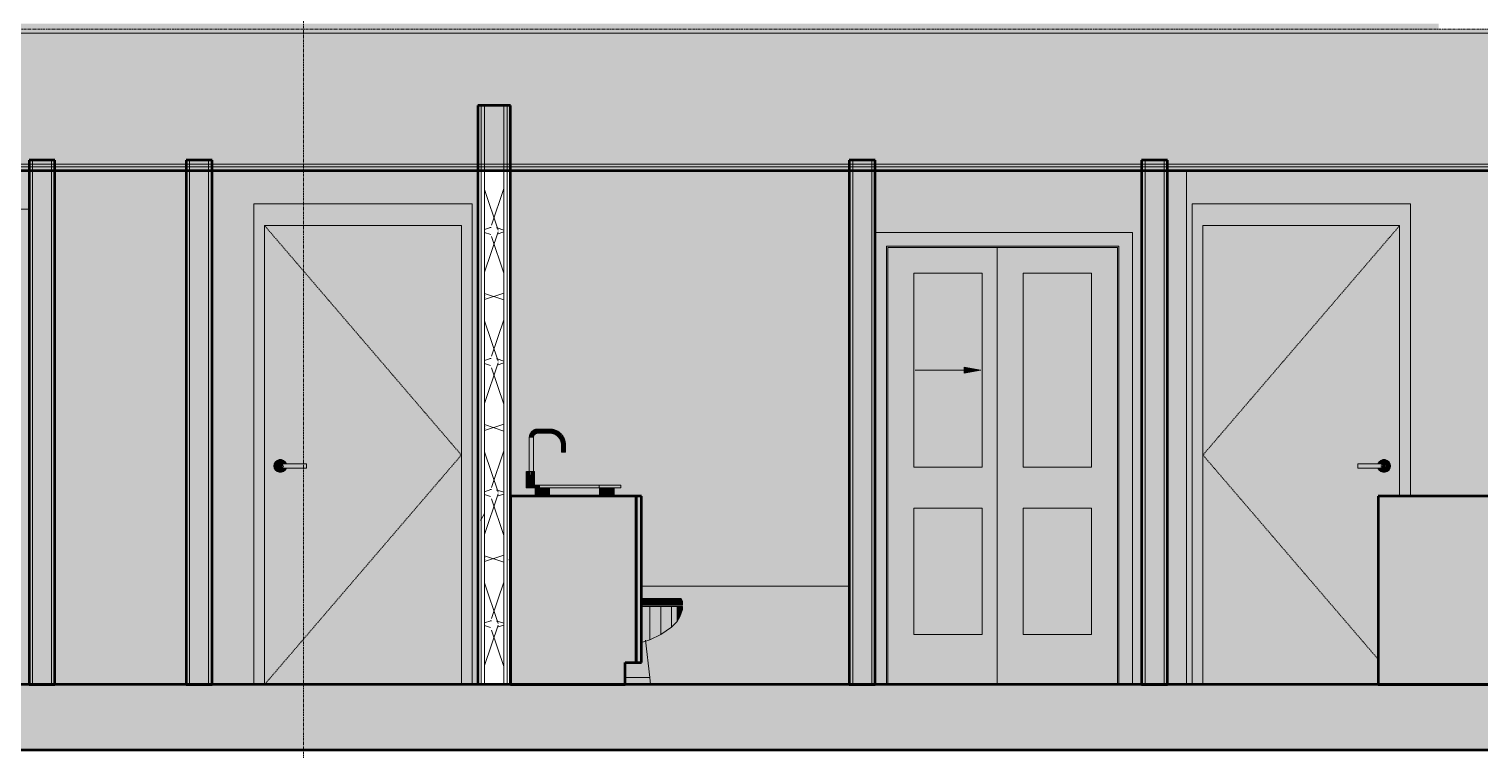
# Model space of a CAD drawing. Header units: inches. Extents: x 9566 to 17067, y -226 to 532.
# Drawn here: x 15536.8 to 15802.4, y -12 to 120 of the extents above; entities that cross this region are included whole.
import ezdxf

# ---------------------------------------------------------------- set-up
doc = ezdxf.new("R2010")
doc.units = ezdxf.units.IN
doc.header["$MEASUREMENT"] = 0
doc.linetypes.add('Dash 1_16_', pattern=[0.125, 0.0625, -0.0625])
doc.linetypes.add('Grid Line 1_2_', pattern=[0.875, 0.5, -0.125, 0.125, -0.125])
for name, color, linetype, lineweight in [('0-2', 7, 'Continuous', 9), ('0-3', 130, 'Continuous', 5), ('A-AREA-PATT-1', 41, 'Continuous', 9), ('A-AREA-PATT-3', 254, 'Continuous', 9), ('A-DETL-GENF-1', 92, 'Continuous', 13), ('A-DETL-GENF-2', 7, 'Continuous', 9), ('A-DOOR', 31, 'Continuous', 13), ('A-DOOR-1', 55, 'Continuous', 13), ('A-DOOR-2', 7, 'Dash 1_16_', 9), ('A-DOOR-5', 45, 'Continuous', 13), ('A-DOOR-6', 7, 'Continuous', 9), ('A-DOOR-7', 31, 'Dash 1_16_', 9), ('A-DOOR-8', 31, 'Continuous', 9), ('A-DOOR-FRAM', 31, 'Continuous', 9), ('A-DOOR-FRAM-1', 55, 'Continuous', 13), ('A-DOOR-FRAM-2', 7, 'Continuous', 9), ('A-DOOR-FRAM-5', 45, 'Continuous', 13), ('A-DOOR-FRAM-6', 31, 'Continuous', 13), ('A-FLOR-1', 192, 'Continuous', 5), ('A-FLOR-2', 192, 'Continuous', 50), ('A-FLOR-LEVL-1', 51, 'Grid Line 1_2_', 9), ('A-FLOR-MCUT', 51, 'Continuous', 13), ('A-FLOR-PATT-1', 8, 'Continuous', 9), ('A-WALL', 113, 'Continuous', 13), ('A-WALL-1', 250, 'Continuous', 50), ('A-WALL-2', 10, 'Continuous', 13), ('A-WALL-PATT-1', 111, 'Continuous', 9), ('I-WALL', 2, 'Continuous', 13), ('I-WALL-2', 2, 'Continuous', 50), ('P-SANR-FIXT-2', 7, 'Continuous', 9), ('P-SANR-FIXT-3', 9, 'Continuous', 9), ('P-SANR-FIXT-4', 50, 'Continuous', 9), ('P-SANR-FIXT-5', 37, 'Continuous', 9), ('Q-CASE-1', 9, 'Continuous', 9), ('Q-CASE-3', 250, 'Continuous', 50), ('S-GRID-1', 1, 'Grid Line 1_2_', 9)]:
    doc.layers.add(name, color=color, linetype=linetype, lineweight=lineweight)
pattern_1 = [(0, (16029.952, 59.024), (38.4, 9.6), [1.584, -27.216, 1.584, -27.216, -153.6]), (0, (16029.952, 59.024), (38.4, 9.6), [-57.6, 1.584, -56.016, 1.584, -27.216, -67.2]), (0, (16029.952, 59.024), (38.4, 9.6), [-144, 1.584, -17.616, 1.584, -46.416]), (120, (16044.352, 63.824), (-27.513844, 28.455376), [1.584, -27.216, 1.584, -27.216, -153.6]), (120, (16044.352, 63.824), (-27.513844, 28.455376), [-57.6, 1.584, -56.016, 1.584, -27.216, -67.2]), (120, (16044.352, 63.824), (-27.513844, 28.455376), [-144, 1.584, -17.616, 1.584, -46.416]), (240, (16049.152, 83.024), (-10.886156, -38.055376), [1.584, -27.216, 1.584, -27.216, -153.6]), (240, (16049.152, 83.024), (-10.886156, -38.055376), [-57.6, 1.584, -56.016, 1.584, -27.216, -67.2]), (240, (16049.152, 83.024), (-10.886156, -38.055376), [-144, 1.584, -17.616, 1.584, -46.416])]
pattern_2 = [(50, (16029.952, 59.024), (34.4287, -3.012), [3.6, -39.6]), (355, (16029.952, 59.024), (-6.6596, 36.1048), [2.88, -31.68]), (100.451, (16032.82, 58.773), (27.7688, 33.0931), [3.06, -33.655]), (46.184, (16029.95, 68.624), (51.2275, -7.9453), [5.4, -59.4]), (96.636, (16034.22, 67.96), (44.8632, 46.7577), [4.589, -50.482]), (351.184, (16029.95, 68.624), (44.8642, 46.7574), [4.32, -47.52]), (21, (16034.752, 66.224), (28.65176, -19.32573), [3.6, -39.6]), (326, (16034.752, 66.224), (11.6793, 34.8066), [2.88, -31.68]), (71.451, (16037.14, 64.614), (40.331, 15.4813), [3.06, -33.655]), (37.5, (16029.952, 59.024), (0.58311, 15.97898), [1.584, -29.712, 1.584, -30.576, -31.8]), (37.5, (16029.952, 59.024), (0.58311, 15.97898), [-63.456, 1.584, -30.216]), (7.5, (16029.952, 59.024), (12.6269, 18.9321), [1.584, -16.752, 1.584, -28.992, -12.12]), (7.5, (16029.952, 59.024), (12.6269, 18.9321), [-48.912, 1.584, -10.536]), (327.5, (16019.248, 59.024), (25.62299, -1.0828), [1.584, -10.416, 1.584, -35.856, -49.68]), (327.5, (16019.248, 59.024), (25.62299, -1.0828), [-49.44, 1.584, -48.096]), (317.5, (16014.448, 59.024), (27.99243, 4.80496), [1.584, -14.016, 1.584, -23.28, -35.28]), (317.5, (16014.448, 59.024), (27.99243, 4.80496), [-40.464, 1.584, -33.696])]
pattern_3 = [(161.57, (16030.552, 59.624), (-4.8003375, -0.0004146), [0, -34.152, 3.792, 0]), (18.43, (16029.352, 59.624), (-4.8003375, 0.0004146), [0, -34.152, 3.792, 0]), (108.43, (16030.552, 59.624), (2.3991322, -12.001051), [11.382, -26.562]), (71.57, (16029.352, 59.624), (2.3991322, 12.001051), [11.382, -26.562])]

# ---------------------------------------------------------------- blocks, each defined once
blk = doc.blocks.new('FOLDING_SLIDING CLOSET - 42_ x 80_-1372874-BUILDING SECTION - NORTH_SOUTH - LOOKING WEST')
at = {"layer": 'A-DETL-GENF-1'}
blk.add_hatch(color=256, dxfattribs=at).paths.add_polyline_path([(2935.17, 57), (2938.19, 57.53), (2935.17, 58.06)], flags=0)
at = {"layer": 'A-DOOR-5'}
blk.add_hatch(color=256, dxfattribs=at).paths.add_polyline_path([(2918.87, 0), (2920.94, 0), (2920.94, 80.25), (2963.44, 80.25), (2963.44, 0), (2965.94, 0), (2965.94, 82.75), (2918.87, 82.75), (2918.87, 9.05)], flags=0)
h = blk.add_hatch(color=256, dxfattribs=at)
h.paths.add_polyline_path([(2921.19, 0), (2941.19, 0), (2941.19, 80), (2921.19, 80), (2921.19, 9.05)], flags=0)
h.paths.add_polyline_path([(2925.94, 9.12), (2925.94, 32.25), (2938.44, 32.25), (2938.44, 9.12), (2933.33, 9.12)], flags=0)
h.paths.add_polyline_path([(2933.33, 39.75), (2925.94, 39.75), (2925.94, 75.31), (2938.44, 75.31), (2938.44, 39.75), (2937.73, 39.75)], flags=0)
h = blk.add_hatch(color=256, dxfattribs=at)
h.paths.add_polyline_path([(2958.44, 0), (2963.19, 0), (2963.19, 80), (2941.19, 80), (2941.19, 0), (2945.94, 0)], flags=0)
h.paths.add_polyline_path([(2949.55, 9.12), (2945.94, 9.12), (2945.94, 32.25), (2958.44, 32.25), (2958.44, 9.12), (2954.82, 9.12)], flags=0)
h.paths.add_polyline_path([(2957.33, 39.75), (2945.94, 39.75), (2945.94, 75.31), (2958.44, 75.31), (2958.44, 39.75)], flags=0)
h = blk.add_hatch(color=256, dxfattribs=at)
h.paths.add_polyline_path([(2934.82, 9.12), (2938.44, 9.12), (2938.44, 32.25), (2925.94, 32.25), (2925.94, 9.12), (2933.33, 9.12)], flags=0)
h.paths.add_polyline_path([(2927.04, 39.75), (2938.44, 39.75), (2938.44, 75.31), (2925.94, 75.31), (2925.94, 39.75)], flags=0)
h.paths.add_polyline_path([(2935.17, 57), (2935.17, 58.06), (2938.19, 57.53)], flags=0)
h = blk.add_hatch(color=256, dxfattribs=at)
h.paths.add_polyline_path([(2958.44, 9.12), (2958.44, 32.25), (2945.94, 32.25), (2945.94, 9.12), (2954.82, 9.12)], flags=0)
h.paths.add_polyline_path([(2947.04, 39.75), (2958.44, 39.75), (2958.44, 75.31), (2945.94, 75.31), (2945.94, 39.75)], flags=0)
at = {"layer": 'A-DOOR-FRAM-5'}
blk.add_hatch(color=256, dxfattribs=at).paths.add_polyline_path([(2920.94, 0), (2921.19, 0), (2921.19, 80), (2963.19, 80), (2963.19, 0), (2963.44, 0), (2963.44, 80.25), (2920.94, 80.25), (2920.94, 9.05)], flags=0)
at = {"layer": 'A-DETL-GENF-2'}
for p, q in [((2926.19, 57.53), (2938.19, 57.53)), ((2935.17, 58.06), (2938.19, 57.53)), ((2935.17, 57), (2935.17, 58.06)), ((2938.19, 57.53), (2935.17, 57))]:
    blk.add_line(p, q, dxfattribs=at)
at = {"layer": 'A-DOOR-6'}
for p, q in [((2965.94, 82.75), (2918.87, 82.75)), ((2965.94, 0), (2965.94, 82.75)), ((2920.94, 80.25), (2920.94, 0)), ((2920.94, 80.25), (2963.44, 80.25)), ((2963.19, 80), (2941.19, 80)), ((2941.19, 80), (2941.19, 0)), ((2963.19, 0), (2963.19, 80)), ((2963.44, 80.25), (2963.44, 0)), ((2925.94, 39.75), (2925.94, 75.31)), ((2925.94, 75.31), (2938.44, 75.31)), ((2938.44, 75.31), (2938.44, 39.75)), ((2945.94, 39.75), (2945.94, 75.31)), ((2945.94, 75.31), (2958.44, 75.31)), ((2958.44, 75.31), (2958.44, 39.75)), ((2938.44, 39.75), (2925.94, 39.75)), ((2958.44, 39.75), (2945.94, 39.75)), ((2925.94, 9.12), (2925.94, 32.25)), ((2925.94, 32.25), (2938.44, 32.25)), ((2938.44, 32.25), (2938.44, 9.12)), ((2945.94, 9.12), (2945.94, 32.25)), ((2945.94, 32.25), (2958.44, 32.25)), ((2958.44, 32.25), (2958.44, 9.12)), ((2938.44, 9.12), (2925.94, 9.12)), ((2958.44, 9.12), (2945.94, 9.12))]:
    blk.add_line(p, q, dxfattribs=at)
at = {"layer": 'A-DOOR-FRAM-2'}
for p, q in [((2921.19, 80), (2921.19, 0)), ((2921.19, 80), (2963.19, 80)), ((2963.19, 80), (2963.19, 0))]:
    blk.add_line(p, q, dxfattribs=at)
blk = doc.blocks.new('OD_CW_Base Cabinet - OD_CW_Base Cabinet-1435716-BUILDING SECTION - NORTH_SOUTH - LOOKING WEST')
at = {"layer": 'Q-CASE-1'}
blk.add_hatch(color=256, dxfattribs=at).paths.add_polyline_path([(3010.9, 0), (3034.9, 0), (3034.9, 32.5), (3058.9, 32.5), (3058.9, 0), (3134.12, 0), (3134.12, 34.5), (3010.9, 34.5), (3010.9, 9.05)], flags=0)
at = {"layer": 'Q-CASE-3'}
for p, q in [((3010.9, 34.5), (3010.9, 0)), ((3134.12, 34.5), (3010.9, 34.5)), ((3134.12, 0), (3134.12, 34.5)), ((3010.9, 0), (3034.9, 0)), ((3058.9, 0), (3134.12, 0))]:
    blk.add_line(p, q, dxfattribs=at)
blk = doc.blocks.new('M_Sink Vanity-Square - 500 x 440mm-1372835-BUILDING SECTION - NORTH_SOUTH - LOOKING WEST')
at = {"layer": 'P-SANR-FIXT-4'}
for points in [[(2855, 36), (2857.5, 36), (2857.5, 36.5), (2855, 36.5)], [(2857.02, 34.5), (2859.37, 34.5), (2859.37, 36), (2856.62, 36), (2856.62, 34.5), (2857, 34.5)], [(2859.37, 36), (2868.32, 36), (2868.32, 36.5), (2857.5, 36.5), (2857.5, 36)], [(2859.37, 34.5), (2868.32, 34.5), (2868.32, 36), (2859.37, 36)], [(2870.36, 36), (2872.32, 36), (2872.32, 36.5), (2868.32, 36.5), (2868.32, 36), (2870.27, 36)], [(2870.51, 34.5), (2871.07, 34.5), (2871.07, 36), (2868.32, 36), (2868.32, 34.5), (2870.47, 34.5)]]:
    blk.add_hatch(color=256, dxfattribs=at).paths.add_polyline_path(points, flags=0)
at = {"layer": 'P-SANR-FIXT-5'}
for points in [[(2855.56, 39), (2856.31, 39), (2856.26, 45.19), (2855.56, 45.19), (2855.56, 44.37)], [(2856.02, 45.19), (2856.27, 45.19), (2856.57, 45.74), (2856.72, 45.89), (2857.12, 46.04), (2857.12, 46.71), (2856.53, 46.59), (2856.27, 46.47), (2855.75, 45.89), (2855.61, 45.19), (2855.94, 45.19)], [(2857.12, 46), (2859.31, 46.04), (2859.31, 46.75), (2857.12, 46.71), (2857.12, 46.04)], [(2861.44, 43.87), (2862.19, 43.87), (2861.97, 44.98), (2861.23, 45.98), (2860.41, 46.53), (2859.31, 46.71), (2859.31, 46), (2860.22, 45.78), (2860.89, 45.27), (2861.3, 44.58), (2861.42, 43.95)], [(2861.73, 42.5), (2862.19, 42.5), (2862.15, 43.87), (2861.44, 43.87), (2861.47, 42.5), (2861.58, 42.5)], [(2855.75, 36.99), (2855.7, 39), (2855.02, 39), (2855.05, 36.99), (2855.7, 36.99)], [(2855.94, 36.99), (2856.5, 36.99), (2856.45, 39), (2855.75, 39), (2855.75, 36.99), (2855.92, 36.99)], [(2856.02, 36.5), (2856.5, 36.5), (2856.45, 36.99), (2855, 36.99), (2855.05, 36.5), (2855.95, 36.5)]]:
    blk.add_hatch(color=256, dxfattribs=at).paths.add_polyline_path(points, flags=0)
at = {"layer": 'P-SANR-FIXT-2'}
for p, q in [((2855.56, 45.19), (2855.56, 39)), ((2856.31, 39), (2856.31, 45.19)), ((2859.31, 46.75), (2857.12, 46.75)), ((2857.12, 46), (2859.31, 46)), ((2861.44, 43.87), (2861.44, 42.5)), ((2862.19, 42.5), (2861.44, 42.5)), ((2862.19, 42.5), (2862.19, 43.87)), ((2855, 39), (2855, 36.99)), ((2855, 39), (2855, 36.99)), ((2855.02, 39), (2855.02, 39)), ((2855.02, 39), (2855.75, 39)), ((2855.75, 39), (2856.48, 39)), ((2856.48, 39), (2856.48, 39)), ((2856.5, 36.99), (2856.5, 39)), ((2856.5, 36.99), (2856.5, 39)), ((2855, 36.99), (2855, 36.5)), ((2855, 36.99), (2856.5, 36.99)), ((2855, 36.5), (2855, 36)), ((2855, 36.5), (2857.5, 36.5)), ((2857.5, 36), (2855, 36)), ((2856.5, 36.5), (2856.5, 36.99)), ((2856.62, 36), (2856.62, 34.5)), ((2857.5, 36.5), (2868.32, 36.5)), ((2868.32, 36), (2857.5, 36)), ((2868.32, 36.5), (2872.32, 36.5)), ((2868.32, 36.5), (2868.32, 36)), ((2872.32, 36), (2868.32, 36)), ((2871.07, 34.5), (2871.07, 36)), ((2872.32, 36.5), (2872.32, 36))]:
    blk.add_line(p, q, dxfattribs=at)
at = {"layer": 'P-SANR-FIXT-2', "flags": 128}
for points in [[(2857.12, 46.75), (2857.06, 46.75), (2857, 46.75), (2856.94, 46.74), (2856.87, 46.73), (2856.81, 46.72), (2856.75, 46.71), (2856.69, 46.69), (2856.63, 46.67), (2856.57, 46.65), (2856.52, 46.63), (2856.46, 46.6), (2856.4, 46.57), (2856.35, 46.54), (2856.29, 46.51), (2856.24, 46.48), (2856.19, 46.44), (2856.14, 46.4), (2856.09, 46.36), (2856.05, 46.32), (2856, 46.28), (2855.96, 46.23), (2855.92, 46.18), (2855.88, 46.13), (2855.84, 46.08), (2855.81, 46.03), (2855.78, 45.98), (2855.75, 45.92), (2855.72, 45.87), (2855.69, 45.81), (2855.67, 45.75), (2855.65, 45.69), (2855.63, 45.64), (2855.61, 45.58), (2855.6, 45.51), (2855.58, 45.45), (2855.57, 45.39), (2855.57, 45.33), (2855.56, 45.27), (2855.56, 45.2), (2855.56, 45.19)], [(2856.31, 45.19), (2856.31, 45.22), (2856.31, 45.25), (2856.32, 45.28), (2856.32, 45.32), (2856.33, 45.35), (2856.33, 45.38), (2856.34, 45.41), (2856.35, 45.44), (2856.36, 45.47), (2856.38, 45.5), (2856.39, 45.53), (2856.4, 45.56), (2856.42, 45.59), (2856.44, 45.62), (2856.45, 45.65), (2856.47, 45.67), (2856.49, 45.7), (2856.51, 45.72), (2856.53, 45.75), (2856.56, 45.77), (2856.58, 45.79), (2856.61, 45.81), (2856.63, 45.83), (2856.66, 45.85), (2856.68, 45.87), (2856.71, 45.89), (2856.74, 45.9), (2856.77, 45.92), (2856.8, 45.93), (2856.83, 45.94), (2856.86, 45.96), (2856.89, 45.97), (2856.92, 45.97), (2856.95, 45.98), (2856.99, 45.99), (2857.02, 45.99), (2857.05, 46), (2857.08, 46), (2857.11, 46), (2857.12, 46)], [(2862.19, 43.87), (2862.18, 43.99), (2862.18, 44.1), (2862.17, 44.22), (2862.15, 44.33), (2862.13, 44.45), (2862.1, 44.56), (2862.07, 44.67), (2862.04, 44.78), (2862, 44.89), (2861.96, 44.99), (2861.91, 45.1), (2861.86, 45.2), (2861.81, 45.3), (2861.75, 45.4), (2861.68, 45.5), (2861.62, 45.59), (2861.55, 45.68), (2861.47, 45.77), (2861.4, 45.86), (2861.31, 45.94), (2861.23, 46.02), (2861.14, 46.09), (2861.05, 46.16), (2860.96, 46.23), (2860.86, 46.29), (2860.77, 46.35), (2860.67, 46.41), (2860.56, 46.46), (2860.46, 46.51), (2860.35, 46.55), (2860.25, 46.59), (2860.14, 46.63), (2860.02, 46.66), (2859.91, 46.69), (2859.8, 46.71), (2859.69, 46.73), (2859.57, 46.74), (2859.46, 46.75), (2859.34, 46.75), (2859.31, 46.75)], [(2859.31, 46), (2859.4, 46), (2859.48, 45.99), (2859.57, 45.98), (2859.65, 45.97), (2859.73, 45.96), (2859.82, 45.94), (2859.9, 45.92), (2859.98, 45.89), (2860.06, 45.86), (2860.14, 45.83), (2860.22, 45.8), (2860.29, 45.76), (2860.37, 45.72), (2860.44, 45.68), (2860.51, 45.63), (2860.58, 45.58), (2860.65, 45.53), (2860.71, 45.47), (2860.78, 45.42), (2860.84, 45.36), (2860.89, 45.29), (2860.95, 45.23), (2861, 45.16), (2861.05, 45.09), (2861.1, 45.02), (2861.14, 44.95), (2861.19, 44.88), (2861.22, 44.8), (2861.26, 44.72), (2861.29, 44.65), (2861.32, 44.57), (2861.35, 44.48), (2861.37, 44.4), (2861.39, 44.32), (2861.41, 44.24), (2861.42, 44.15), (2861.43, 44.07), (2861.43, 43.98), (2861.44, 43.9), (2861.44, 43.87)]]:
    blk.add_lwpolyline(points, dxfattribs=at)
blk = doc.blocks.new('Toilet-Domestic-3D - Toilet-Domestic-3D-1352612-BUILDING SECTION - NORTH_SOUTH - LOOKING WEST')
at = {"layer": 'P-SANR-FIXT-4'}
for points in [[(2877.6, 15.25), (2877.5, 15.75), (2876.12, 15.75), (2876.12, 15.25), (2877.5, 15.25)], [(2877.6, 14.5), (2877.6, 15.25), (2876.12, 15.25), (2876.12, 14.5), (2877.28, 14.5)], [(2876.81, 7.94), (2877.6, 8.25), (2877.6, 14.25), (2876.12, 14.25), (2876.12, 8.05), (2876.81, 7.96)], [(2879.6, 15.25), (2879.47, 15.75), (2877.5, 15.75), (2877.6, 15.25), (2879.47, 15.25)], [(2877.6, 14.5), (2879.6, 14.5), (2879.6, 15.25), (2877.6, 15.25), (2877.6, 14.73)], [(2877.6, 8.25), (2879.6, 9.17), (2879.6, 14.25), (2877.6, 14.25), (2877.6, 8.37)], [(2879.6, 15.25), (2881.6, 15.25), (2881.44, 15.75), (2879.47, 15.75), (2879.6, 15.25)], [(2881.17, 14.5), (2881.6, 14.5), (2881.6, 15.25), (2879.6, 15.25), (2879.6, 14.5)], [(2879.6, 9.17), (2881.6, 10.57), (2881.6, 14.25), (2879.6, 14.25), (2879.6, 9.45)], [(2881.6, 15.25), (2882.6, 15.25), (2882.4, 15.75), (2881.44, 15.75)], [(2882.6, 14.5), (2882.6, 15.25), (2881.6, 15.24), (2881.6, 14.5), (2882.33, 14.5)], [(2881.6, 10.57), (2882.6, 11.51), (2882.6, 14.25), (2881.6, 14.25), (2881.6, 10.86)], [(2883.1, 15.25), (2882.87, 15.75), (2882.4, 15.75), (2882.6, 15.25), (2882.87, 15.25)], [(2883.1, 14.5), (2883.1, 15.25), (2882.6, 15.24), (2882.6, 14.5)], [(2882.6, 11.51), (2883.1, 12.42), (2883.1, 14.25), (2882.6, 14.25), (2882.6, 11.61)], [(2883.6, 15.25), (2883.35, 15.75), (2882.87, 15.75), (2883.1, 15.25)], [(2883.6, 14.5), (2883.6, 15.25), (2883.1, 15.24), (2883.1, 14.5)], [(2883.1, 12.42), (2883.6, 13.9), (2883.6, 14.25), (2883.1, 14.25), (2883.1, 12.55)], [(2875.74, 1.25), (2877.6, 1.25), (2876.81, 7.96), (2876.57, 7.96), (2876.25, 8.03), (2876.12, 8.03), (2876.12, 4), (2873.12, 4), (2873.12, 1.25), (2875.04, 1.25)], [(2875.74, 0), (2877.74, 0), (2877.6, 1.25), (2873.12, 1.23), (2873.12, 0), (2875.51, 0)]]:
    blk.add_hatch(color=256, dxfattribs=at).paths.add_polyline_path(points, flags=0)
at = {"layer": 'P-SANR-FIXT-2'}
for p, q in [((2876.12, 15.75), (2877.5, 15.75)), ((2876.12, 15.25), (2877.6, 15.25)), ((2877.6, 15.24), (2876.12, 15.24)), ((2877.6, 14.5), (2876.12, 14.5)), ((2876.12, 14.25), (2877.6, 14.25)), ((2877.6, 15.25), (2877.5, 15.75)), ((2877.5, 15.75), (2879.47, 15.75)), ((2877.6, 15.25), (2879.6, 15.25)), ((2877.6, 14.5), (2877.6, 15.25)), ((2879.6, 15.24), (2877.6, 15.24)), ((2879.6, 14.5), (2877.6, 14.5)), ((2877.6, 14.25), (2879.6, 14.25)), ((2877.6, 8.25), (2877.6, 14.25)), ((2879.6, 15.25), (2879.47, 15.75)), ((2879.47, 15.75), (2881.44, 15.75)), ((2879.6, 15.25), (2881.6, 15.25)), ((2879.6, 14.5), (2879.6, 15.25)), ((2881.6, 15.24), (2879.6, 15.24)), ((2881.6, 14.5), (2879.6, 14.5)), ((2879.6, 14.25), (2881.6, 14.25)), ((2879.6, 9.17), (2879.6, 14.25)), ((2881.6, 15.25), (2881.44, 15.75)), ((2881.44, 15.75), (2882.4, 15.75)), ((2881.6, 15.25), (2882.6, 15.25)), ((2881.6, 14.5), (2881.6, 15.25)), ((2882.6, 15.24), (2881.6, 15.24)), ((2882.6, 14.5), (2881.6, 14.5)), ((2881.6, 14.25), (2882.6, 14.25)), ((2881.6, 10.57), (2881.6, 14.25)), ((2882.6, 15.25), (2882.4, 15.75)), ((2882.4, 15.75), (2882.87, 15.75)), ((2882.6, 15.25), (2883.1, 15.25)), ((2882.6, 14.5), (2882.6, 15.25)), ((2883.1, 15.24), (2882.6, 15.24)), ((2883.1, 14.5), (2882.6, 14.5)), ((2882.6, 14.25), (2883.1, 14.25)), ((2882.6, 11.51), (2882.6, 14.25)), ((2883.1, 15.24), (2882.87, 15.75)), ((2882.87, 15.75), (2883.35, 15.75)), ((2883.1, 15.25), (2883.6, 15.25)), ((2883.1, 14.5), (2883.1, 15.25)), ((2883.6, 15.24), (2883.1, 15.24)), ((2883.6, 14.5), (2883.1, 14.5)), ((2883.1, 14.25), (2883.6, 14.25)), ((2883.1, 12.42), (2883.1, 14.25)), ((2883.1, 12.38), (2883.6, 13.75)), ((2883.6, 15.24), (2883.35, 15.75)), ((2883.6, 14.5), (2883.6, 15.25)), ((2883.6, 13.75), (2883.6, 14.25)), ((2881.6, 10.51), (2882.6, 11.51)), ((2882.6, 11.51), (2883.1, 12.38)), ((2876.12, 7.65), (2877.6, 8.19)), ((2877.6, 1.25), (2876.85, 8.12)), ((2877.6, 8.19), (2879.6, 9.12)), ((2879.6, 9.12), (2881.6, 10.51)), ((2874.49, 1.25), (2873.12, 1.25)), ((2873.12, 1.25), (2874.49, 1.25)), ((2875.74, 1.25), (2874.49, 1.25)), ((2874.49, 1.25), (2875.74, 1.25)), ((2876.74, 1.25), (2875.74, 1.25)), ((2875.74, 1.25), (2876.74, 1.25)), ((2877.38, 1.25), (2876.74, 1.25)), ((2876.74, 1.25), (2877.38, 1.25)), ((2877.6, 1.25), (2877.38, 1.25)), ((2877.38, 1.25), (2877.6, 1.25)), ((2877.74, 0), (2877.6, 1.25))]:
    blk.add_line(p, q, dxfattribs=at)
blk = doc.blocks.new('OD_CW_Base Cabinet - OD_CW_Base Cabinet-1437159-BUILDING SECTION - NORTH_SOUTH - LOOKING WEST')
at = {"layer": 'Q-CASE-1'}
for points in [[(2852.12, 0), (2873.12, 0), (2873.12, 4), (2875.12, 4), (2875.12, 34.5), (2852.12, 34.5), (2852.12, 9.05)], [(2876.12, 4), (2876.12, 34.5), (2875.12, 34.5), (2875.12, 4)]]:
    blk.add_hatch(color=256, dxfattribs=at).paths.add_polyline_path(points, flags=0)
at = {"layer": 'Q-CASE-3'}
for p, q in [((2875.12, 34.5), (2852.12, 34.5)), ((2852.12, 34.5), (2852.12, 0)), ((2876.12, 34.5), (2875.12, 34.5)), ((2875.12, 34.5), (2875.12, 4)), ((2875.12, 4), (2875.12, 34.5)), ((2876.12, 4), (2876.12, 34.5)), ((2873.12, 0), (2873.12, 4)), ((2873.12, 4), (2875.12, 4)), ((2875.12, 4), (2876.12, 4)), ((2852.12, 0), (2873.12, 0))]:
    blk.add_line(p, q, dxfattribs=at)
blk = doc.blocks.new('Bath Tub - Maestro - 60_x30_-V58-BUILDING SECTION - NORTH_SOUTH - LOOKING WEST')
at = {"layer": 'P-SANR-FIXT-3'}
blk.add_hatch(color=256, dxfattribs=at).paths.add_polyline_path([(2882.33, 0), (2914.12, 0), (2914.12, 18), (2876.12, 18), (2876.12, 15.75), (2883.35, 15.75), (2883.6, 15.24), (2883.6, 14.5), (2876.12, 14.5), (2876.12, 14.25), (2883.6, 14.25), (2883.59, 13.73), (2883.04, 12.31), (2882.6, 11.51), (2881.32, 10.38), (2879.34, 9.05), (2876.81, 7.94), (2877.74, 0)], flags=0)
at = {"layer": 'P-SANR-FIXT-2'}
blk.add_line((2876.12, 18), (2914.12, 18), dxfattribs=at)
blk = doc.blocks.new('Single-Flush - 36_ x 84_-V59-BUILDING SECTION - NORTH_SOUTH - LOOKING WEST')
at = {"layer": 'A-DOOR-1'}
blk.add_hatch(color=256, dxfattribs=at).paths.add_polyline_path([(2739.99, 0), (2760.99, 0), (2760.99, 84), (2724.99, 84), (2724.99, 0), (2729.32, 0)], flags=0)
at = {"layer": 'A-DOOR-FRAM-1'}
blk.add_hatch(color=256, dxfattribs=at).paths.add_polyline_path([(2724.99, 0), (2724.99, 84), (2760.99, 84), (2760.99, 0), (2763.99, 0), (2763.99, 87), (2721.99, 87), (2721.99, 0)], flags=0)
at = {"layer": 'A-DOOR-2'}
for p in [(2724.99, 84), (2724.99, 0)]:
    blk.add_line(p, (2760.99, 42), dxfattribs=at)
at = {"layer": 'A-DOOR-FRAM-2'}
for p, q in [((2763.99, 87), (2721.99, 87)), ((2721.99, 87), (2721.99, 0)), ((2724.99, 0), (2724.99, 84)), ((2724.99, 84), (2760.99, 84)), ((2760.99, 84), (2760.99, 0))]:
    blk.add_line(p, q, dxfattribs=at)
blk = doc.blocks.new('1750 Ox - Unit Layouts_rvt-2-BUILDING SECTION - NORTH_SOUTH - LOOKING WEST')
at = {"layer": 'A-WALL-1'}
for p, q in [((2763.99, 96), (2763.99, 0)), ((2768.74, 96), (2763.99, 96)), ((2768.74, 0), (2768.74, 96)), ((2797.49, 96), (2792.74, 96)), ((2792.74, 96), (2792.74, 0)), ((2797.49, 0), (2797.49, 96)), ((2914.12, 96), (2914.12, 0)), ((2918.87, 96), (2914.12, 96)), ((2918.87, 0), (2918.87, 96)), ((2972.37, 96), (2967.62, 96)), ((2967.62, 96), (2967.62, 0)), ((2972.37, 0), (2972.37, 96)), ((2763.99, 0), (2768.74, 0)), ((2792.74, 0), (2797.49, 0)), ((2914.12, 0), (2918.87, 0)), ((2967.62, 0), (2972.37, 0))]:
    blk.add_line(p, q, dxfattribs=at)
at = {"layer": 'A-WALL-2'}
for p, q in [((2764.62, 96), (2764.62, 0)), ((2768.12, 96), (2768.12, 0)), ((2793.37, 0), (2793.37, 96)), ((2796.87, 0), (2796.87, 96)), ((2914.75, 0), (2914.75, 96)), ((2918.25, 0), (2918.25, 96)), ((2968.25, 0), (2968.25, 96)), ((2971.75, 0), (2971.75, 96)), ((2975.85, 94.12), (2975.85, 0))]:
    blk.add_line(p, q, dxfattribs=at)
at = {"layer": '0-2'}
for name in ['Single-Flush - 36_ x 84_-V59-BUILDING SECTION - NORTH_SOUTH - LOOKING WEST', 'FOLDING_SLIDING CLOSET - 42_ x 80_-1372874-BUILDING SECTION - NORTH_SOUTH - LOOKING WEST', 'M_Sink Vanity-Square - 500 x 440mm-1372835-BUILDING SECTION - NORTH_SOUTH - LOOKING WEST', 'OD_CW_Base Cabinet - OD_CW_Base Cabinet-1437159-BUILDING SECTION - NORTH_SOUTH - LOOKING WEST', 'OD_CW_Base Cabinet - OD_CW_Base Cabinet-1435716-BUILDING SECTION - NORTH_SOUTH - LOOKING WEST', 'Bath Tub - Maestro - 60_x30_-V58-BUILDING SECTION - NORTH_SOUTH - LOOKING WEST', 'Toilet-Domestic-3D - Toilet-Domestic-3D-1352612-BUILDING SECTION - NORTH_SOUTH - LOOKING WEST']:
    blk.add_blockref(name, (0, 0), dxfattribs=at)
blk = doc.blocks.new('HOLLOW METAL - UNIT DOOR-V85-BUILDING SECTION - NORTH_SOUTH - LOOKING WEST')
at = {"layer": 'A-DOOR'}
h = blk.add_hatch(color=256, dxfattribs=at)
h.paths.add_polyline_path([(3010.9, 0), (3010.9, 34.5), (3014.85, 34.5), (3014.85, 84), (2978.85, 84), (2978.85, 0), (2991.62, 0)], flags=0)
h.paths.add_polyline_path([(3012, 38.82), (3011.69, 38.86), (3011.41, 38.98), (3011.16, 39.16), (3010.98, 39.41), (3010.87, 39.61), (3007.18, 39.66), (3007.18, 40.39), (3010.89, 40.39), (3010.98, 40.59), (3011.16, 40.84), (3011.41, 41.02), (3011.69, 41.14), (3012, 41.18), (3012.3, 41.14), (3012.59, 41.02), (3012.83, 40.84), (3013.02, 40.59), (3013.14, 40.31), (3013.18, 40), (3013.14, 39.69), (3013.02, 39.41), (3012.83, 39.16), (3012.59, 38.98), (3012.3, 38.86)], flags=0)
for points in [[(3011.31, 40), (3011.3, 40.39), (3007.18, 40.34), (3007.18, 40), (3010.82, 40)], [(3010.87, 39.61), (3011.31, 39.66), (3011.31, 40), (3007.18, 40), (3007.18, 39.61), (3010.82, 39.61)]]:
    blk.add_hatch(color=256, dxfattribs=at).paths.add_polyline_path(points, flags=0)
h = blk.add_hatch(color=256, dxfattribs=at)
h.paths.add_polyline_path([(3012.23, 40), (3012.14, 40.08), (3012.14, 39.9), (3012.21, 39.98)], flags=0)
h.paths.add_polyline_path([(3012, 38.82), (3012.3, 38.86), (3012.59, 38.98), (3012.83, 39.16), (3013.02, 39.41), (3013.14, 39.69), (3013.18, 40), (3013.14, 40.31), (3013.02, 40.59), (3012.83, 40.84), (3012.59, 41.02), (3012.3, 41.14), (3012, 41.18), (3011.69, 41.14), (3011.41, 41.02), (3011.16, 40.84), (3010.98, 40.59), (3010.91, 40.39), (3012.1, 40.34), (3012.18, 40.27), (3012.21, 39.9), (3012.16, 39.71), (3012, 39.64), (3011.8, 39.62), (3011.12, 39.61), (3010.89, 39.61), (3010.98, 39.41), (3011.16, 39.16), (3011.41, 38.98), (3011.69, 38.86)], flags=0)
h.paths.add_polyline_path([(3011.31, 40.38), (3011.36, 40.28), (3011.34, 40.34)], flags=0)
h.paths.add_polyline_path([(3011.31, 40.2), (3011.34, 39.9), (3011.37, 40), (3011.34, 40.1)], flags=0)
h = blk.add_hatch(color=256, dxfattribs=at)
h.paths.add_polyline_path([(3011.68, 40), (3012.16, 40), (3012.18, 40.08), (3012.21, 40.1), (3012.13, 40.32), (3012, 40.36), (3011.8, 40.38), (3011.36, 40.34), (3011.59, 40.1)], flags=0)
h.paths.add_polyline_path([(3011.68, 40), (3011.43, 40.19), (3011.59, 40)], flags=0)
h.paths.add_polyline_path([(3011.56, 40), (3011.31, 40.28), (3011.43, 40)], flags=0)
h = blk.add_hatch(color=256, dxfattribs=at)
h.paths.add_polyline_path([(3011.31, 39.61), (3011.67, 39.62), (3011.8, 39.62), (3012.07, 39.65), (3012.18, 39.73), (3012.16, 39.89), (3012.16, 39.98), (3012.16, 40), (3011.67, 39.99), (3011.32, 39.62)], flags=0)
h.paths.add_polyline_path([(3011.31, 39.62), (3011.68, 40), (3011.56, 39.99), (3011.34, 39.66)], flags=0)
h.paths.add_polyline_path([(3011.31, 39.66), (3011.56, 40), (3011.43, 40), (3011.31, 39.72)], flags=0)
at = {"layer": 'A-DOOR-FRAM-6'}
blk.add_hatch(color=256, dxfattribs=at).paths.add_polyline_path([(2976.85, 0), (2978.85, 0), (2978.85, 84), (3014.85, 84), (3014.85, 34.5), (3016.85, 34.5), (3016.85, 88), (2976.85, 88), (2976.85, 9.05)], flags=0)
at = {"layer": 'A-DOOR-7'}
for p, q in [((3014.85, 84), (2978.85, 42)), ((2978.85, 42), (3010.9, 4.62))]:
    blk.add_line(p, q, dxfattribs=at)
at = {"layer": 'A-DOOR-8'}
for p, q in [((3014.85, 84), (2978.85, 84)), ((2978.85, 84), (2978.85, 0)), ((3014.85, 34.5), (3014.85, 84)), ((3011.31, 40.39), (3007.18, 40.39)), ((3007.18, 40), (3007.18, 40.39)), ((3007.18, 39.61), (3007.18, 40)), ((3007.18, 39.61), (3011.31, 39.61))]:
    blk.add_line(p, q, dxfattribs=at)
at = {"layer": 'A-DOOR-8', "flags": 128}
for points in [[(3011.9, 40.39), (3011.9, 40.39), (3011.9, 40.39), (3011.9, 40.39), (3011.89, 40.39), (3011.89, 40.39), (3011.88, 40.39), (3011.88, 40.39), (3011.87, 40.39), (3011.86, 40.39), (3011.85, 40.39), (3011.84, 40.39), (3011.83, 40.39), (3011.82, 40.39), (3011.81, 40.39), (3011.8, 40.39), (3011.78, 40.39), (3011.77, 40.39), (3011.75, 40.39), (3011.74, 40.39), (3011.72, 40.39), (3011.7, 40.39), (3011.69, 40.39), (3011.67, 40.39), (3011.65, 40.39), (3011.63, 40.39), (3011.61, 40.39), (3011.59, 40.39), (3011.57, 40.39), (3011.54, 40.39), (3011.52, 40.39), (3011.5, 40.39), (3011.48, 40.39), (3011.46, 40.39), (3011.43, 40.39), (3011.41, 40.39), (3011.39, 40.39), (3011.36, 40.39), (3011.34, 40.39), (3011.32, 40.39), (3011.31, 40.39)], [(3011.31, 39.61), (3011.33, 39.61), (3011.36, 39.61), (3011.38, 39.61), (3011.4, 39.61), (3011.43, 39.61), (3011.45, 39.61), (3011.47, 39.61), (3011.49, 39.61), (3011.52, 39.61), (3011.54, 39.61), (3011.56, 39.61), (3011.58, 39.61), (3011.6, 39.61), (3011.62, 39.61), (3011.64, 39.61), (3011.66, 39.61), (3011.68, 39.61), (3011.7, 39.61), (3011.72, 39.61), (3011.73, 39.61), (3011.75, 39.61), (3011.76, 39.61), (3011.78, 39.61), (3011.79, 39.61), (3011.81, 39.61), (3011.82, 39.61), (3011.83, 39.61), (3011.84, 39.61), (3011.85, 39.61), (3011.86, 39.61), (3011.87, 39.61), (3011.87, 39.61), (3011.88, 39.61), (3011.89, 39.61), (3011.89, 39.61), (3011.89, 39.61), (3011.9, 39.61), (3011.9, 39.61), (3011.9, 39.61)]]:
    blk.add_lwpolyline(points, dxfattribs=at)
at = {"layer": 'A-DOOR-8'}
for centre, radius, start, end in [((3012, 40), 1.18, 360, 160.3657), ((3012, 40), 1.18, 199.5633, 360), ((3011.9, 40), 0.394, 75, 90), ((3011.9, 40), 0.394, 0, 45), ((3011.9, 40), 0.394, 315, 0), ((3011.9, 40), 0.394, 270, 285)]:
    blk.add_arc(centre, radius, start, end, dxfattribs=at)
at = {"layer": 'A-DOOR-FRAM'}
for p, q in [((2978.85, 84), (2978.85, 0)), ((2978.85, 84), (3014.85, 84)), ((3014.85, 84), (3014.85, 34.5))]:
    blk.add_line(p, q, dxfattribs=at)
blk = doc.blocks.new('HOLLOW METAL - UNIT DOOR-V86-BUILDING SECTION - NORTH_SOUTH - LOOKING WEST')
at = {"layer": 'A-DOOR'}
h = blk.add_hatch(color=256, dxfattribs=at)
h.paths.add_polyline_path([(2843.12, 0), (2843.12, 84), (2807.12, 84), (2807.12, 0)], flags=0)
h.paths.add_polyline_path([(2809.98, 38.82), (2809.67, 38.86), (2809.39, 38.98), (2809.14, 39.16), (2808.96, 39.41), (2808.84, 39.69), (2808.8, 40), (2808.84, 40.31), (2808.96, 40.59), (2809.14, 40.84), (2809.47, 41.06), (2809.67, 41.14), (2809.98, 41.18), (2810.28, 41.14), (2810.57, 41.02), (2810.81, 40.84), (2811, 40.59), (2811.12, 40.39), (2814.8, 40.34), (2814.8, 39.61), (2811.08, 39.61), (2811, 39.41), (2810.81, 39.16), (2810.57, 38.98), (2810.28, 38.86)], flags=0)
h = blk.add_hatch(color=256, dxfattribs=at)
h.paths.add_polyline_path([(2810.67, 39.61), (2810.63, 39.66), (2810.65, 39.62)], flags=0)
h.paths.add_polyline_path([(2809.75, 40), (2809.83, 39.92), (2809.82, 40), (2809.78, 40.06)], flags=0)
h.paths.add_polyline_path([(2809.98, 38.82), (2810.28, 38.86), (2810.57, 38.98), (2810.81, 39.16), (2811, 39.41), (2811.05, 39.61), (2809.88, 39.66), (2809.8, 39.73), (2809.77, 40.09), (2809.82, 40.29), (2809.97, 40.36), (2810.18, 40.38), (2810.86, 40.39), (2811.08, 40.39), (2811, 40.59), (2810.81, 40.84), (2810.57, 41.02), (2810.28, 41.14), (2809.98, 41.18), (2809.67, 41.14), (2809.39, 41.02), (2809.14, 40.84), (2808.96, 40.59), (2808.84, 40.31), (2808.8, 40), (2808.84, 39.69), (2808.96, 39.41), (2809.14, 39.16), (2809.47, 38.94), (2809.67, 38.86)], flags=0)
h.paths.add_polyline_path([(2810.67, 39.62), (2810.62, 39.72), (2810.64, 39.66)], flags=0)
h.paths.add_polyline_path([(2810.67, 39.72), (2810.67, 39.8), (2810.63, 39.8)], flags=0)
h.paths.add_polyline_path([(2810.67, 39.8), (2810.63, 40.07), (2810.6, 40), (2810.64, 39.9)], flags=0)
h = blk.add_hatch(color=256, dxfattribs=at)
h.paths.add_polyline_path([(2810.3, 40), (2810.54, 39.81), (2810.39, 40)], flags=0)
h.paths.add_polyline_path([(2810.67, 39.61), (2810.29, 40), (2809.82, 40), (2809.8, 39.92), (2809.77, 39.9), (2809.82, 39.71), (2809.97, 39.64), (2810.18, 39.62), (2810.6, 39.62)], flags=0)
h.paths.add_polyline_path([(2810.67, 39.66), (2810.63, 39.8), (2810.54, 40), (2810.42, 40), (2810.62, 39.72)], flags=0)
h.paths.add_polyline_path([(2810.67, 39.8), (2810.6, 40), (2810.54, 40), (2810.61, 39.9)], flags=0)
h = blk.add_hatch(color=256, dxfattribs=at)
h.paths.add_polyline_path([(2810.54, 40), (2810.61, 40), (2810.59, 40.08), (2810.54, 40)], flags=0)
h.paths.add_polyline_path([(2810.3, 40), (2810.6, 40.38), (2810.31, 40.38), (2810.18, 40.38), (2809.91, 40.35), (2809.8, 40.27), (2809.82, 40.11), (2809.85, 40.17), (2809.82, 40), (2810.29, 40)], flags=0)
h.paths.add_polyline_path([(2810.42, 40), (2810.49, 40.2), (2810.3, 40), (2810.39, 40)], flags=0)
h.paths.add_polyline_path([(2810.54, 40), (2810.62, 40.28), (2810.42, 40)], flags=0)
for points in [[(2812.26, 40), (2814.8, 40), (2814.8, 40.39), (2810.67, 40.34), (2810.67, 40), (2811.16, 40)], [(2811.08, 39.61), (2814.8, 39.66), (2814.8, 40), (2810.67, 40), (2810.68, 39.61), (2811.05, 39.61)]]:
    blk.add_hatch(color=256, dxfattribs=at).paths.add_polyline_path(points, flags=0)
at = {"layer": 'A-DOOR-FRAM-6'}
blk.add_hatch(color=256, dxfattribs=at).paths.add_polyline_path([(2807.12, 0), (2807.12, 84), (2843.12, 84), (2843.12, 0), (2845.12, 0), (2845.12, 88), (2805.12, 88), (2805.12, 0)], flags=0)
at = {"layer": 'A-DOOR-7'}
for p, q in [((2807.12, 84), (2843.12, 42)), ((2843.12, 42), (2807.12, 0))]:
    blk.add_line(p, q, dxfattribs=at)
at = {"layer": 'A-DOOR-8'}
for p, q in [((2807.12, 84), (2807.12, 0)), ((2843.12, 84), (2807.12, 84)), ((2843.12, 0), (2843.12, 84)), ((2814.8, 40.39), (2810.67, 40.39)), ((2814.8, 40.39), (2814.8, 40)), ((2814.8, 40), (2814.8, 39.61)), ((2810.67, 39.61), (2814.8, 39.61))]:
    blk.add_line(p, q, dxfattribs=at)
at = {"layer": 'A-DOOR-8', "flags": 128}
for points in [[(2810.67, 40.39), (2810.64, 40.39), (2810.62, 40.39), (2810.6, 40.39), (2810.57, 40.39), (2810.55, 40.39), (2810.53, 40.39), (2810.5, 40.39), (2810.48, 40.39), (2810.46, 40.39), (2810.44, 40.39), (2810.42, 40.39), (2810.39, 40.39), (2810.37, 40.39), (2810.35, 40.39), (2810.33, 40.39), (2810.31, 40.39), (2810.3, 40.39), (2810.28, 40.39), (2810.26, 40.39), (2810.24, 40.39), (2810.23, 40.39), (2810.21, 40.39), (2810.2, 40.39), (2810.18, 40.39), (2810.17, 40.39), (2810.16, 40.39), (2810.15, 40.39), (2810.14, 40.39), (2810.13, 40.39), (2810.12, 40.39), (2810.11, 40.39), (2810.1, 40.39), (2810.1, 40.39), (2810.09, 40.39), (2810.09, 40.39), (2810.08, 40.39), (2810.08, 40.39), (2810.08, 40.39), (2810.08, 40.39)], [(2810.08, 39.61), (2810.08, 39.61), (2810.08, 39.61), (2810.08, 39.61), (2810.08, 39.61), (2810.09, 39.61), (2810.09, 39.61), (2810.1, 39.61), (2810.11, 39.61), (2810.11, 39.61), (2810.12, 39.61), (2810.13, 39.61), (2810.14, 39.61), (2810.15, 39.61), (2810.17, 39.61), (2810.18, 39.61), (2810.19, 39.61), (2810.21, 39.61), (2810.22, 39.61), (2810.24, 39.61), (2810.26, 39.61), (2810.27, 39.61), (2810.29, 39.61), (2810.31, 39.61), (2810.33, 39.61), (2810.35, 39.61), (2810.37, 39.61), (2810.39, 39.61), (2810.41, 39.61), (2810.43, 39.61), (2810.45, 39.61), (2810.48, 39.61), (2810.5, 39.61), (2810.52, 39.61), (2810.54, 39.61), (2810.57, 39.61), (2810.59, 39.61), (2810.61, 39.61), (2810.64, 39.61), (2810.66, 39.61), (2810.67, 39.61)]]:
    blk.add_lwpolyline(points, dxfattribs=at)
at = {"layer": 'A-DOOR-8'}
for centre, radius, start, end in [((2809.98, 40), 1.18, 19.6343, 180), ((2809.98, 40), 1.18, 180, 340.4367), ((2810.08, 40), 0.394, 135, 180), ((2810.08, 40), 0.394, 180, 225), ((2810.08, 40), 0.394, 90, 105), ((2810.08, 40), 0.394, 255, 270)]:
    blk.add_arc(centre, radius, start, end, dxfattribs=at)
at = {"layer": 'A-DOOR-FRAM'}
for p, q in [((2807.12, 0), (2807.12, 84)), ((2807.12, 84), (2843.12, 84)), ((2843.12, 0), (2843.12, 84))]:
    blk.add_line(p, q, dxfattribs=at)

msp = doc.modelspace()

# ---------------------------------------------------------------- hatches: boundary and pattern name
at = {"layer": 'A-AREA-PATT-1'}
h = msp.add_hatch(color=256, dxfattribs=at)
h.paths.add_polyline_path([(15691.7198, 0), (15691.7198, 82.75), (15738.7823, 82.75), (15738.7823, 0), (15749.6988, 0), (15749.6988, 88), (15789.6988, 88), (15789.6988, 34.5), (15807.6988, 34.5), (15807.6988, 94.125), (15624.9698, 94.125), (15624.9698, 34.5), (15629.4698, 34.5), (15629.4698, 36), (15627.8448, 36), (15627.895, 39), (15628.4073, 39), (15628.4575, 45.2962), (15628.5656, 45.7786), (15628.6805, 46.0327), (15629.1885, 46.5407), (15629.9698, 46.75), (15632.344, 46.7129), (15633.3156, 46.4923), (15634.1902, 45.9079), (15634.8134, 44.9752), (15635.0323, 43.875), (15634.9951, 42.5), (15634.2823, 42.5), (15634.2676, 43.9487), (15634.0774, 44.7527), (15633.5769, 45.433), (15632.8649, 45.8592), (15631.9192, 46), (15629.7666, 45.9456), (15629.5635, 45.8911), (15629.2661, 45.5937), (15629.1573, 45.1101), (15629.1811, 39), (15629.326, 39), (15629.3881, 36.5), (15645.1676, 36.5), (15645.1676, 36), (15643.9176, 36), (15643.9176, 34.5), (15648.9698, 34.5), (15648.9698, 18), (15686.9698, 18), (15686.9698, 0), (15691.2823, 0)], flags=0)
h.paths.add_polyline_path([(15906.9698, 34.5), (15906.9698, 94.125), (15906.8665, 94.125), (15906.8665, 60), (15843.4488, 60), (15843.4488, 36.5), (15847.143, 36.5), (15847.1964, 39), (15849.143, 39), (15849.143, 36.5), (15851.643, 36.5), (15851.6925, 37.5), (15851.768, 37.5), (15851.8203, 46.5312), (15851.8952, 46.645), (15851.9803, 46.7129), (15852.143, 46.75), (15852.3382, 46.6869), (15852.4657, 46.5312), (15852.5053, 46.4266), (15852.4955, 45.7754), (15852.518, 37.5), (15852.643, 37.5), (15852.643, 36.5), (15855.143, 36.5), (15855.1964, 39), (15857.143, 39), (15857.143, 36.5), (15867.143, 36.5), (15867.143, 36), (15865.893, 36), (15865.893, 34.5), (15882.4915, 34.5), (15882.4915, 36), (15885.0447, 36), (15885.0447, 36.25), (15891.9384, 36.25), (15891.9384, 36), (15893.9915, 36), (15893.9915, 36.25), (15902.9915, 36.25), (15902.9915, 36), (15904.4915, 36), (15904.4915, 41), (15906.4915, 41), (15906.4915, 34.5)], flags=0)
at = {"layer": 'A-AREA-PATT-3'}
h = msp.add_hatch(color=256, dxfattribs=at)
h.paths.add_polyline_path([(15406.5698, 0), (15408.0552, 0), (15408.0552, 6), (15406.5698, 6), (15406.5698, 0.5713)], flags=0)
h.paths.add_polyline_path([(15487.5958, 0), (15494.8387, 0), (15494.8387, 87), (15536.8387, 87), (15536.8387, 0), (15577.9698, 0), (15577.9698, 88), (15617.9698, 88), (15617.9698, 0), (15618.9698, 0), (15618.9698, 94.125), (15406.5698, 94.125), (15406.5698, 24), (15408.0301, 24), (15408.1641, 24.5), (15408.5301, 24.866), (15409.0301, 25), (15419.0301, 25), (15419.5301, 24.866), (15419.8962, 24.5), (15420.0301, 24), (15424.0301, 24), (15424.0301, 22), (15485.0301, 22), (15485.0301, 6), (15483.0051, 6), (15483.0051, 0)], flags=0)
h.paths.add_polyline_path([(15410.0051, 0), (15410.0301, 0), (15410.0051, 1.7638)], flags=0)
h.paths.add_polyline_path([(15412.0301, 0), (15418.0301, 0), (15418.0301, 6), (15412.0301, 6), (15412.0301, 2.8035)], flags=0)
h.paths.add_polyline_path([(15481.0552, 0), (15481.0552, 6), (15420.0301, 6), (15420.0301, 0), (15480.3098, 0)], flags=0)
at = {"layer": 'A-FLOR-1'}
for points in [[(16024.4661, 119.25), (16636.8198, 119.25), (16636.8198, 120), (14837.5198, 120), (14837.5198, 119.25), (16016.9146, 119.25)], [(16609.638, 94.75), (16631.3198, 94.75), (16631.3198, 95.25), (14843.0198, 95.25), (14843.0198, 94.75), (16595.0661, 94.75)]]:
    msp.add_hatch(color=256, dxfattribs=at).paths.add_polyline_path(points, flags=0)
at = {"layer": 'A-FLOR-PATT-1'}
h = msp.add_hatch(dxfattribs=at)
h.set_pattern_fill('FP_24', color=256, style=0, pattern_type=2)
h.set_pattern_definition(pattern_2)
h.paths.add_polyline_path([(15502.1678, 120), (15794.8484, 120), (15794.8484, 121), (15449.0911, 121), (15449.0911, 120), (15492.9698, 120)], flags=0)
h.paths.add_polyline_path([(16201.6227, 120), (16415.1448, 120), (16415.1984, 120.6447), (16415.6448, 120.6447), (16415.606, 120.8416), (16415.1777, 120.876), (16415.1777, 121), (16024.4661, 121), (16024.4661, 120), (16194.9698, 120)], flags=0)
h.paths.add_polyline_path([(16631.496, 120), (16636.8198, 120), (16636.8198, 121), (16605.6698, 121), (16605.6698, 120), (16630.6948, 120)], flags=0)
h.paths.add_polyline_path([(16521.6698, 120), (16521.6698, 121), (16464.7227, 121), (16464.8018, 120), (16493.0622, 120)], flags=0)
h.paths.add_polyline_path([(16464.0518, 120), (16463.9183, 121), (16444.7398, 121), (16444.6689, 120), (16463.9183, 120)], flags=0)
h.paths.add_polyline_path([(15152.4403, 120), (15186.0198, 120), (15186.0198, 121), (15185.7698, 121), (15185.7698, 120.3694), (15184.7698, 120.3694), (15184.7698, 121), (14864.0198, 121), (14864.0198, 120), (15125.1654, 120)], flags=0)
h.paths.add_polyline_path([(16444.1677, 120), (16443.6689, 120.0354), (16443.7373, 121), (16440.3948, 121), (16440.3948, 120), (16443.6689, 120)], flags=0)
h.paths.add_polyline_path([(15213.7698, 120), (15334.4911, 120), (15334.4911, 121), (15213.7698, 121)], flags=0)
h.paths.add_polyline_path([(15909.4484, 120), (15909.8661, 120), (15909.8661, 121), (15909.4484, 121)], flags=0)
h = msp.add_hatch(dxfattribs=at)
h.set_pattern_fill('FP_26', color=256, style=0, pattern_type=2)
h.set_pattern_definition(pattern_3)
h.paths.add_polyline_path([(14837.5198, 95.25), (16636.8198, 95.25), (16636.8198, 119.25), (14837.5198, 119.25)], flags=0)
h = msp.add_hatch(dxfattribs=at)
h.set_pattern_fill('FP_25', color=256, style=0, pattern_type=2)
h.set_pattern_definition(pattern_1)
h.paths.add_polyline_path([(16175.7698, 94.125), (16631.3198, 94.125), (16631.3198, 94.75), (14843.0198, 94.75), (14843.0198, 94.125), (16175.6448, 94.125)], flags=0)
h = msp.add_hatch(dxfattribs=at)
h.set_pattern_fill('FP_24', color=256, style=0, pattern_type=2)
h.set_pattern_definition(pattern_2)
h.paths.add_polyline_path([(15735.3194, -12), (16735.5698, -12), (16735.5698, 0), (14714.0698, 0), (14714.0698, -3.1859), (14714.0698, -12), (15706.1755, -12)], flags=0)
at = {"layer": 'A-WALL-PATT-1'}
h = msp.add_hatch(dxfattribs=at)
h.set_pattern_fill('FP_25', color=256, style=0, pattern_type=2)
h.set_pattern_definition(pattern_1)
h.paths.add_polyline_path([(15619.5948, 0), (15619.5948, 94.125), (15618.9698, 94.125), (15618.9698, 0)], flags=0)
h = msp.add_hatch(dxfattribs=at)
h.set_pattern_fill('FP_25', color=256, style=0, pattern_type=2)
h.set_pattern_definition(pattern_1)
h.paths.add_polyline_path([(15619.5948, 0), (15620.2198, 0), (15620.2198, 94.125), (15619.5948, 94.125), (15619.5948, 9.0545)], flags=0)
h = msp.add_hatch(dxfattribs=at)
h.set_pattern_fill('FP_26', color=256, style=0, pattern_type=2)
h.set_pattern_definition(pattern_3)
h.paths.add_polyline_path([(15623.7198, 0), (15623.7198, 94.125), (15620.2198, 94.125), (15620.2198, 0)], flags=0)
h = msp.add_hatch(dxfattribs=at)
h.set_pattern_fill('FP_25', color=256, style=0, pattern_type=2)
h.set_pattern_definition(pattern_1)
h.paths.add_polyline_path([(15624.3448, 0), (15624.9698, 0), (15624.9698, 94.125), (15624.3448, 94.125), (15624.3448, 4)], flags=0)

# ---------------------------------------------------------------- linework, layer by layer
at = {"layer": 'A-FLOR-2'}
for p, q in [((14837.5198, 94.125), (16636.8198, 94.125)), ((15807.7415, 0), (15483.0051, 0)), ((14723.8823, -12), (16735.5698, -12))]:
    msp.add_line(p, q, dxfattribs=at)
at = {"layer": 'A-FLOR-LEVL-1'}
for p, q in [((13166.3239, 120), (17036.7774, 120)), ((13166.3239, 0), (17036.7774, 0))]:
    msp.add_line(p, q, dxfattribs=at)
at = {"layer": 'A-FLOR-MCUT'}
for p, q in [((16636.8198, 119.25), (14837.5198, 119.25)), ((16636.8198, 95.25), (14837.5198, 95.25)), ((16636.8198, 94.75), (14837.5198, 94.75))]:
    msp.add_line(p, q, dxfattribs=at)
at = {"layer": 'A-WALL'}
for p, q in [((15619.5948, 106), (15619.5948, 0)), ((15620.2198, 106), (15620.2198, 0)), ((15623.7198, 106), (15623.7198, 0)), ((15624.3448, 106), (15624.3448, 0))]:
    msp.add_line(p, q, dxfattribs=at)
at = {"layer": 'I-WALL'}
for p, q in [((15577.9698, 0), (15577.9698, 88)), ((15577.9698, 88), (15617.9698, 88)), ((15617.9698, 88), (15617.9698, 0)), ((15749.6988, 0), (15749.6988, 88)), ((15749.6988, 88), (15789.6988, 88)), ((15789.6988, 88), (15789.6988, 34.5))]:
    msp.add_line(p, q, dxfattribs=at)
at = {"layer": 'I-WALL-2'}
for p, q in [((15624.9698, 106), (15618.9698, 106)), ((15618.9698, 106), (15618.9698, 0)), ((15624.9698, 0), (15624.9698, 106))]:
    msp.add_line(p, q, dxfattribs=at)
at = {"layer": 'S-GRID-1'}
msp.add_line((15587.0698, -159.8356), (15587.0698, 470.5), dxfattribs=at)

# ---------------------------------------------------------------- block references
at = {"layer": '0-3'}
msp.add_blockref('1750 Ox - Unit Layouts_rvt-2-BUILDING SECTION - NORTH_SOUTH - LOOKING WEST', (12772.846, 0), dxfattribs=at)
at = {"layer": 'A-DOOR'}
for name in ['HOLLOW METAL - UNIT DOOR-V86-BUILDING SECTION - NORTH_SOUTH - LOOKING WEST', 'HOLLOW METAL - UNIT DOOR-V85-BUILDING SECTION - NORTH_SOUTH - LOOKING WEST']:
    msp.add_blockref(name, (12772.846, 0), dxfattribs=at)

doc.saveas('drawing.dxf')
